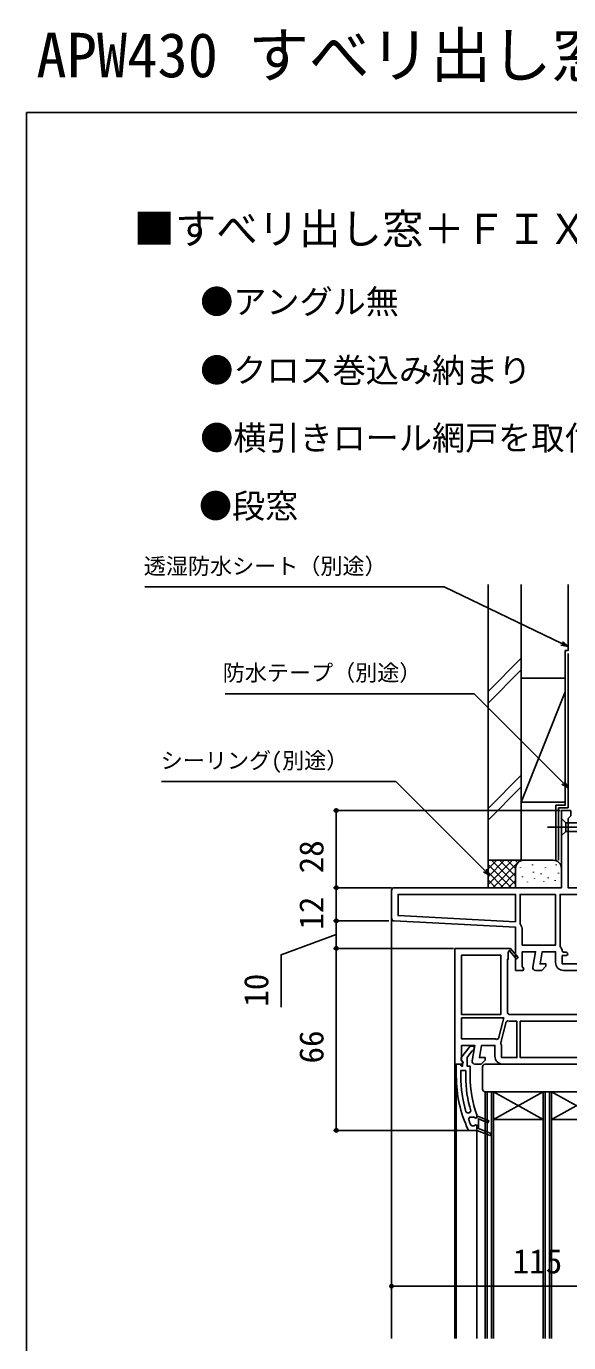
# Model space of a CAD drawing. Units: millimetres, scale not verified. Extents: x -525 to 525, y -783 to 778.
# Drawn here: x -525 to -328.4, y 301.1 to 778.5 of the extents above; entities that cross this region are included whole.
import ezdxf
from ezdxf.enums import TextEntityAlignment as Align

# ---------------------------------------------------------------- set-up
doc = ezdxf.new("R2010")
doc.units = ezdxf.units.MM
doc.header["$LTSCALE"] = 4
for name, color, linetype in [('0-2_USER1', 3, 'Continuous'), ('0-3_YKK_11', 7, 'Continuous'), ('0-5_YKK_12', 2, 'Continuous'), ('0-6_YKK_13', 4, 'Continuous'), ('0-8_YKK_D', 6, 'Continuous'), ('0-9_YKK_ZWAK', 7, 'Continuous'), ('0-A_YSS_K', 3, 'Continuous'), ('0-B_YSS_KE', 3, 'Continuous')]:
    doc.layers.add(name, color=color, linetype=linetype)
doc.styles.add('ＭＳ ゴシック', font='')
doc.styles.get('ＭＳ ゴシック').set_extended_font_data('MS Gothic')

msp = doc.modelspace()

# ---------------------------------------------------------------- linework, layer by layer
at = {"layer": '0-3_YKK_11'}
for p, q in [((-392.658, 455.048), (-392.658, 465.099)), ((-349.658, 417.699), (-347.158, 417.699))]:
    msp.add_line(p, q, dxfattribs=at)
for points in [[(-391.658, 466.099), (-331.058, 466.099), (-331.058, 494.099), (-327.658, 494.099), (-327.658, 492.199), (-328.158, 491.699), (-328.658, 491.199), (-328.658, 466.099), (-277.658, 466.099), (-277.658, 464.599), (-265.158, 464.599), (-265.158, 466.099), (-262.658, 466.099), (-262.658, 462.099), (-277.658, 462.099), (-277.658, 410.099), (-279.458, 410.099), (-279.458, 412.099), (-287.658, 412.099), (-287.658, 415.399)], [(-345.94, 452.735), (-346.058, 453.057), (-346.058, 463.699), (-333.158, 463.699)], [(-333.158, 463.699), (-333.158, 445.299), (-345.258, 445.299), (-345.258, 450.866)], [(-287.658, 463.699), (-331.558, 463.699), (-331.558, 444.899), (-331.42, 444.554)], [(-341.443, 437.273), (-340.451, 442.899), (-345.258, 442.899), (-345.258, 437.543), (-344.716, 436.675), (-345.035, 436.099), (-347.658, 436.099), (-347.658, 451.741), (-391.71, 454.05)], [(-369.658, 402.099), (-369.658, 444.099), (-349.792, 444.099), (-349.658, 444.177), (-346.753, 440.758), (-347.363, 440.24), (-349.674, 442.96)], [(-350.052, 443.025), (-350.358, 442.849), (-350.358, 440.099), (-350.658, 440.099), (-350.658, 421.099)], [(-333.158, 438.999), (-333.158, 442.899), (-338.014, 442.899), (-338.789, 438.499), (-336.658, 438.499), (-336.658, 437.599), (-338.158, 436.099), (-340.458, 436.099)], [(-330.771, 443.148), (-330.273, 442.699), (-329.358, 442.699)], [(-329.358, 441.499), (-330.758, 441.499), (-330.758, 438.499), (-287.658, 438.499), (-287.658, 441.499), (-289.058, 441.499)], [(-287.658, 430.072), (-287.658, 436.099), (-330.258, 436.099)], [(-349.658, 420.099), (-308.658, 420.099), (-308.658, 417.599), (-311.658, 417.599), (-311.658, 413.399), (-294.058, 413.399), (-294.058, 417.599), (-295.658, 417.599), (-295.658, 420.099), (-291.658, 420.099), (-291.658, 379.099)], [(-367.258, 418.899), (-351.879, 418.899), (-353.884, 411.415), (-354.557, 411.082)], [(-355.658, 411.299), (-367.258, 411.299), (-367.258, 418.899)], [(-353.014, 409.59), (-353.041, 409.925), (-351.03, 417.431), (-350.433, 417.789)], [(-347.158, 417.699), (-347.158, 404.499), (-352.758, 404.499), (-352.758, 408.399)], [(-363.443, 403.273), (-362.451, 408.899), (-367.258, 408.899), (-367.258, 403.543), (-366.716, 402.675), (-367.035, 402.099), (-369.658, 402.099)], [(-367.245, 404.617), (-364.133, 408.6), (-362.658, 408.6), (-362.658, 407.499), (-363.133, 406.999), (-363.503, 406.808), (-365.258, 404.561), (-365.258, 401.4), (-364.158, 401.4), (-364.158, 397.732)], [(-355.158, 404.999), (-355.158, 408.899), (-360.014, 408.899), (-360.789, 404.499), (-358.658, 404.499), (-358.658, 403.599), (-360.158, 402.099), (-362.458, 402.099)], [(-369.158, 397.732), (-369.158, 402.1), (-368.058, 402.1), (-367.562, 401.662), (-367.264, 401.4), (-366.858, 401.4), (-366.858, 402.8), (-367.058, 403.2)], [(-292.658, 378.099), (-312.847, 378.099), (-313.884, 375.358), (-314.632, 375.641), (-313.158, 379.539), (-313.158, 380.433), (-313.408, 380.866), (-313.658, 381.299), (-313.658, 382.599), (-312.658, 382.599), (-312.658, 391.599), (-311.758, 391.599), (-311.758, 402.099), (-352.258, 402.099)], [(-365.758, 397.732), (-365.758, 399.8), (-367.558, 399.8), (-367.558, 397.732)], [(-365.649, 384.855), (-365.171, 384.5), (-364.334, 384.5), (-363.857, 385.147)], [(-356.91, 377.071), (-361.158, 378.762), (-361.158, 382.239), (-357.706, 380.865), (-357.41, 381.608), (-361.158, 383.1), (-361.658, 383.1), (-361.658, 382.6), (-362.248, 382.525), (-362.733, 382.9), (-362.758, 382.9), (-364.293, 382.9), (-364.762, 382.225)], [(-361.688, 383.717), (-361.658, 383.546), (-361.658, 383.1), (-361.158, 383.1), (-357.41, 381.608), (-357.706, 380.865), (-361.158, 382.239), (-361.158, 378.762), (-356.91, 377.071)], [(-363.863, 380), (-363.405, 379.7), (-362.733, 379.7), (-362.248, 380.075), (-361.658, 380), (-361.658, 378.1), (-357.206, 376.328), (-361.658, 378.1), (-364.44, 378.1), (-364.893, 378.39)]]:
    msp.add_lwpolyline(points, dxfattribs=at)
for points in [[(-347.658, 453.744), (-390.258, 455.976), (-390.258, 463.699), (-347.658, 463.699)], [(-353.058, 441.699), (-353.058, 420.099), (-367.258, 420.099), (-367.258, 441.699)], [(-314.058, 404.499), (-345.958, 404.499), (-345.958, 417.699), (-314.058, 417.699)]]:
    msp.add_lwpolyline(points, close=True, dxfattribs=at)
for centre, radius, start, end in [((-391.658, 465.099), 1, 90.00001, 179.99999), ((-391.658, 455.048), 1, 180, 266.99997), ((-348.158, 450.866), 2.9, 359.99999, 40.11919), ((-333.158, 442.899), 2.4, 5.9378, 43.60284), ((-349.836, 443.15), 0.25, 310.35701, 210), ((-329.358, 442.099), 0.6, 269.99999, 90.00001), ((-340.458, 437.099), 1, 170.00002, 270), ((-330.258, 438.999), 2.9, 180.00001, 269.99999), ((-349.658, 421.099), 1, 180.00001, 269.99999), ((-349.658, 421.099), 3.4, 256.82613, 269.99998), ((-355.658, 408.399), 2.9, 67.68615, 89.99999), ((-355.658, 408.399), 2.9, 359.99996, 24.25263), ((-366.458, 404), 1, 141.91328, 233.13011), ((-362.458, 403.099), 1, 169.99999, 269.99998), ((-352.258, 404.999), 2.9, 180.00001, 269.99999), ((-323.158, 397.732), 46, 180.00001, 204.86598), ((-323.158, 397.732), 44.4, 179.99999, 196.86019), ((-323.158, 397.732), 42.6, 179.99999, 197.18277), ((-323.158, 397.732), 41, 179.99999, 199.98888), ((-323.158, 397.732), 44.4, 200.44221, 203.53922), ((-357.058, 376.7), 0.4, 248.30059, 68.30061), ((-357.058, 376.7), 0.4, 248.30059, 68.30061)]:
    msp.add_arc(centre, radius, start, end, dxfattribs=at)
at = {"layer": '0-5_YKK_12'}
for p, q in [((-392.658, 302.61), (-392.658, 455.048)), ((-369.658, 402.599), (-369.658, 302.61)), ((-369.162, 401.099), (-369.162, 302.61)), ((-358.662, 392.099), (-358.662, 302.61)), ((-313.662, 392.098), (-358.662, 392.099)), ((-357.962, 392.099), (-357.962, 302.61)), ((-356.362, 392.098), (-356.362, 302.61)), ((-355.662, 392.098), (-355.662, 302.61)), ((-337.662, 392.098), (-355.662, 382.098)), ((-355.662, 392.098), (-337.662, 382.098)), ((-337.662, 392.098), (-337.662, 302.61)), ((-336.962, 392.098), (-336.962, 302.61)), ((-335.362, 392.098), (-335.362, 302.61)), ((-334.662, 392.098), (-334.662, 302.61)), ((-316.662, 392.098), (-334.662, 382.098)), ((-334.662, 392.098), (-316.662, 382.098)), ((-337.662, 382.098), (-355.662, 382.098)), ((-316.662, 382.098), (-334.662, 382.098)), ((-361.658, 378.1), (-361.658, 302.61))]:
    msp.add_line(p, q, dxfattribs=at)
at = {"layer": '0-6_YKK_13'}
for p, q in [((-336.058, 488.093), (-301.058, 488.093)), ((-331.058, 491.193), (-331.058, 484.993)), ((-331.058, 491.193), (-329.508, 489.643)), ((-310.974, 489.643), (-329.508, 489.643)), ((-329.508, 489.643), (-329.508, 486.543)), ((-331.058, 484.993), (-329.508, 486.543)), ((-329.508, 486.543), (-310.974, 486.543)), ((-359.662, 401.099), (-359.662, 393.099)), ((-358.662, 402.099), (-313.662, 402.099)), ((-321.662, 392.099), (-358.662, 392.099))]:
    msp.add_line(p, q, dxfattribs=at)
for centre, start, end in [((-358.662, 401.099), 90, 180), ((-358.662, 393.099), 180, 270)]:
    msp.add_arc(centre, 1, start, end, dxfattribs=at)
at = {"layer": '0-8_YKK_D'}
for p, q in [((-331.558, 494.099), (-413.658, 494.099)), ((-412.658, 494.099), (-412.658, 466.099)), ((-392.658, 466.099), (-413.658, 466.099)), ((-392.658, 466.099), (-413.658, 466.099)), ((-412.658, 466.099), (-412.658, 454.099)), ((-393.658, 454.099), (-413.658, 454.099)), ((-393.658, 454.099), (-413.658, 454.099)), ((-412.658, 454.099), (-412.658, 444.099)), ((-370.158, 444.099), (-413.658, 444.099)), ((-370.158, 444.099), (-413.658, 444.099)), ((-412.658, 444.099), (-412.658, 378.099)), ((-363.709, 378.099), (-413.658, 378.099)), ((-392.658, 340.61), (-392.658, 320.61)), ((-277.658, 321.61), (-392.658, 321.61))]:
    msp.add_line(p, q, dxfattribs=at)
for points in [[(-328.658, 553.564), (-330.954, 554.673), (-373.563, 575.256), (-482.11, 575.256)], [(-330.657, 555.288), (-328.658, 553.564), (-331.251, 554.058)], [(-328.658, 502.35), (-330.461, 504.153), (-362.675, 536.362), (-452.976, 536.362)], [(-357.042, 470.545), (-358.845, 472.348), (-391.099, 504.612), (-475.955, 504.612)], [(-329.978, 504.636), (-328.658, 502.35), (-330.944, 503.67)], [(-358.361, 472.831), (-357.042, 470.545), (-359.328, 471.865)], [(-412.658, 449.099), (-432.658, 441.802), (-432.658, 422.802)]]:
    msp.add_lwpolyline(points, dxfattribs=at)
for centre in [(-412.658, 494.099), (-412.658, 466.099), (-412.658, 466.099), (-412.658, 454.099), (-412.658, 454.099), (-412.658, 444.099), (-412.658, 444.099), (-412.658, 378.099), (-392.658, 321.61)]:
    msp.add_circle(centre, 0.637, dxfattribs=at)
at = {"layer": '0-9_YKK_ZWAK'}
for q in [(-525, -782.7), (525, 747.3)]:
    msp.add_line((-525, 747.3), q, dxfattribs=at)
at = {"layer": '0-A_YSS_K'}
for p, q in [((-357.658, 537.31), (-345.658, 549.31)), ((-357.658, 533.068), (-345.658, 545.068)), ((-329.658, 542.099), (-345.658, 542.099)), ((-345.658, 497.099), (-345.658, 542.099)), ((-329.658, 537.099), (-345.658, 497.099)), ((-345.658, 506.884), (-357.658, 494.884)), ((-357.658, 490.641), (-345.658, 502.641)), ((-345.658, 497.099), (-329.658, 497.099)), ((-357.658, 476.099), (-357.658, 466.099)), ((-344.658, 476.099), (-357.658, 476.099)), ((-357.658, 467.241), (-348.8, 476.099)), ((-357.658, 470.07), (-351.628, 476.099)), ((-357.658, 472.898), (-354.457, 476.099)), ((-357.658, 475.727), (-357.285, 476.099)), ((-357.658, 474.585), (-349.173, 466.099)), ((-356.344, 476.099), (-347.658, 467.413)), ((-355.972, 466.099), (-345.972, 476.099)), ((-353.516, 476.099), (-347.658, 470.241)), ((-350.687, 476.099), (-347.658, 473.07)), ((-347.859, 476.099), (-346.877, 475.118)), ((-347.658, 473.099), (-347.658, 466.099)), ((-345.83, 473.294), (-345.83, 473.494)), ((-345.031, 476.099), (-345.01, 476.079)), ((-334.058, 476.099), (-344.658, 476.099)), ((-341.491, 474.296), (-341.491, 474.496)), ((-336.817, 473.294), (-336.817, 473.494)), ((-332.975, 474.296), (-332.975, 474.496)), ((-331.058, 473.099), (-331.058, 466.599)), ((-357.658, 471.756), (-352.001, 466.099)), ((-357.658, 468.928), (-354.83, 466.099)), ((-353.143, 466.099), (-347.658, 471.585)), ((-350.315, 466.099), (-347.64, 468.774)), ((-345.163, 469.956), (-345.163, 470.156)), ((-343.332, 468.1), (-343.332, 468.3)), ((-341.157, 471.625), (-341.157, 471.825)), ((-340.823, 469.288), (-340.823, 469.488)), ((-338.364, 471.022), (-338.364, 471.222)), ((-337.403, 468.315), (-337.403, 468.515)), ((-335.816, 469.622), (-335.816, 469.822)), ((-333.309, 468.619), (-333.309, 468.819)), ((-332.144, 471.291), (-332.144, 471.491))]:
    msp.add_line(p, q, dxfattribs=at)
for centre, start, end in [((-344.658, 473.099), 90, 180), ((-334.058, 473.099), 0, 90)]:
    msp.add_arc(centre, 3, start, end, dxfattribs=at)
at = {"layer": '0-B_YSS_KE'}
for p, q in [((-357.658, 576.102), (-357.658, 476.099)), ((-345.658, 576.102), (-345.658, 476.099)), ((-333.058, 496.099), (-333.058, 476.099)), ((-332.058, 495.099), (-332.058, 476.099)), ((-345.658, 476.099), (-357.658, 476.099))]:
    msp.add_line(p, q, dxfattribs=at)
for points in [[(-333.058, 496.099), (-329.658, 496.099), (-329.658, 552.099), (-328.658, 552.099), (-328.658, 576.102)], [(-332.058, 495.099), (-328.658, 495.099), (-328.658, 551.099)]]:
    msp.add_lwpolyline(points, dxfattribs=at)

# ---------------------------------------------------------------- texts
at = {"layer": '0-2_USER1', "style": 'ＭＳ ゴシック'}
for s, height, p in [('APW430 すべリ出し窓＋ＦＩＸ段窓 アングル無枠', 16.13, (-521.375, 755.175)), ('■すべリ出し窓＋ＦＩＸ連窓 グレモンハンドル仕様', 11, (-486.153, 696.26)), ('●アングル無', 8.798, (-461.978, 671.595)), ('●クロス巻込み納まり', 8.798, (-461.978, 646.732)), ('●横引きロール網戸を取付けた場合', 8.798, (-461.978, 622.205)), ('●段窓', 8.798, (-462.432, 597.501))]:
    msp.add_text(s, height=height, dxfattribs=at).set_placement(p, align=Align.BOTTOM_LEFT)
at = {"layer": '0-8_YKK_D', "style": 'ＭＳ ゴシック'}
for s, height, p in [('透湿防水シート（別途）', 5.865, (-482.42, 578.046)), ('防水テープ（別途）', 5.865, (-453.813, 539.382)), ('シーリング(別途）', 5.865, (-476.284, 507.54)), ('115', 8.798, (-348.726, 323.61))]:
    msp.add_text(s, height=height, dxfattribs=at).set_placement(p, align=Align.BOTTOM_LEFT)
for s, p in [('28', (-414.658, 471.338)), ('12', (-414.658, 450.895)), ('10', (-434.658, 422.961)), ('66', (-414.658, 402.372))]:
    msp.add_text(s, height=8.798, rotation=90, dxfattribs=at).set_placement(p, align=Align.BOTTOM_LEFT)

doc.saveas('drawing.dxf')
